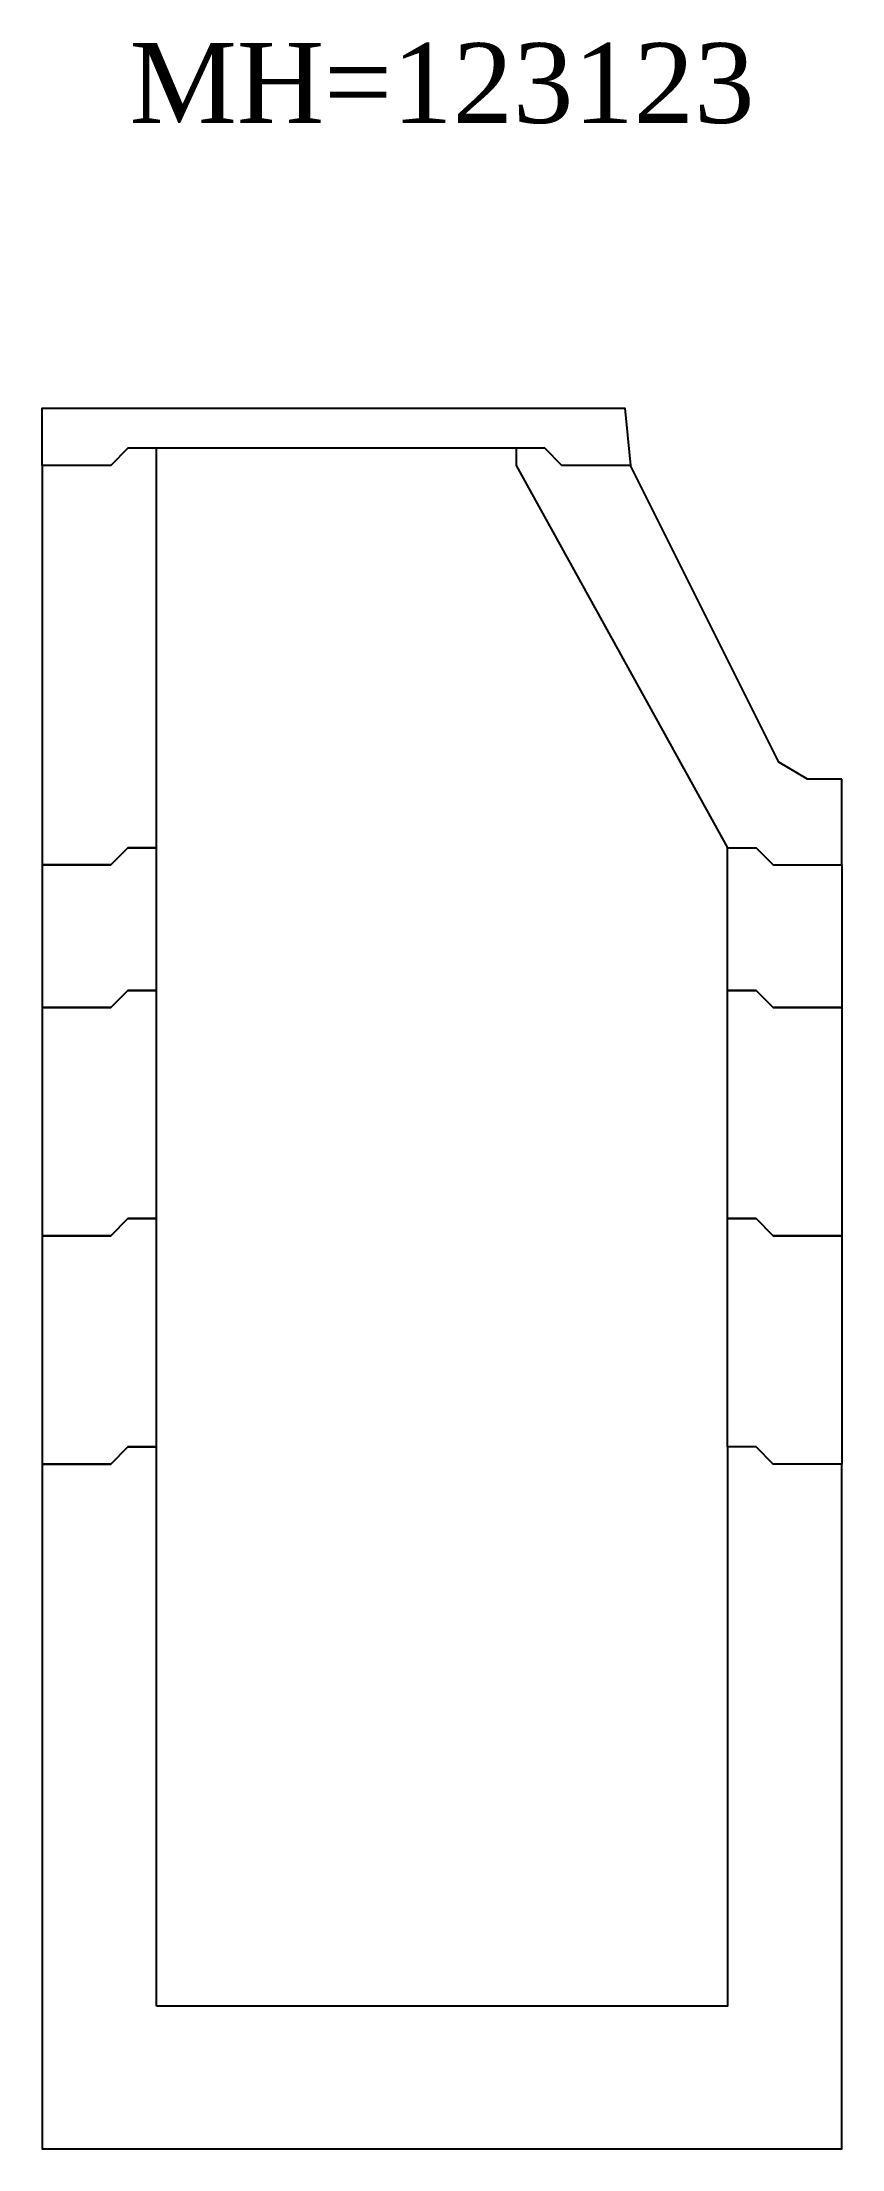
# Model space of a CAD drawing. Header units: millimetres. Extents: x -0.7 to 0.7, y 0 to 3.69.
import ezdxf
from ezdxf.enums import TextEntityAlignment as Align

# ---------------------------------------------------------------- set-up
doc = ezdxf.new("R2010")
doc.units = ezdxf.units.MM
doc.styles.add('custom', font='times.ttf', dxfattribs={"width": 0.8})

# ---------------------------------------------------------------- blocks, each defined once
blk = doc.blocks.new('temel000')
blk.add_lwpolyline([(-0.5, 0.25), (-0.5, 1.23), (-0.55, 1.23), (-0.58, 1.2), (-0.7, 1.2), (-0.7, 0), (0.7, 0), (0.7, 1.2), (0.58, 1.2), (0.55, 1.23), (0.5, 1.23), (0.5, 0.25), (-0.5, 0.25)])
blk = doc.blocks.new('B0.4')
for points in [[(-0.7, 0.4), (-0.7, 0), (-0.58, 0), (-0.55, 0.03), (-0.5, 0.03), (-0.5, 0.43), (-0.55, 0.43), (-0.58, 0.4), (-0.7, 0.4)], [(0.7, 0.4), (0.7, 0), (0.58, 0), (0.55, 0.03), (0.5, 0.03), (0.5, 0.43), (0.55, 0.43), (0.58, 0.4), (0.7, 0.4)]]:
    blk.add_lwpolyline(points)
blk = doc.blocks.new('B0.25')
for points in [[(-0.7, 0.25), (-0.7, 0), (-0.58, 0), (-0.55, 0.03), (-0.5, 0.03), (-0.5, 0.28), (-0.55, 0.28), (-0.58, 0.25), (-0.7, 0.25)], [(0.7, 0.25), (0.7, 0), (0.58, 0), (0.55, 0.03), (0.5, 0.03), (0.5, 0.28), (0.55, 0.28), (0.58, 0.25), (0.7, 0.25)]]:
    blk.add_lwpolyline(points)
blk = doc.blocks.new('konik1000')
for points in [[(-0.7, 0.7), (-0.7, 0), (-0.58, 0), (-0.55, 0.03), (-0.5, 0.03), (-0.5, 0.73), (-0.55, 0.73), (-0.58, 0.7), (-0.7, 0.7)], [(0.7, 0.15), (0.64, 0.15), (0.59, 0.18), (0.33, 0.7), (0.21, 0.7), (0.18, 0.73), (0.13, 0.73), (0.13, 0.7), (0.5, 0.03), (0.55, 0.03), (0.58, 0), (0.7, 0), (0.7, 0.15)]]:
    blk.add_lwpolyline(points)
blk = doc.blocks.new('kapak')
blk.add_lwpolyline([(0.33, 0), (0.21, 0), (0.18, 0.03), (-0.55, 0.03), (-0.58, 0), (-0.7, 0), (-0.7, 0.1), (0.32, 0.1), (0.33, 0)])

msp = doc.modelspace()

# ---------------------------------------------------------------- block references
for name, p in [('kapak', (0, 2.95)), ('konik1000', (0, 2.25)), ('B0.25', (0, 2)), ('B0.4', (0, 1.6)), ('B0.4', (0, 1.2)), ('temel000', (0, 0))]:
    msp.add_blockref(name, p)

# ---------------------------------------------------------------- texts
at = {"style": 'custom'}
msp.add_text('MH=123123', height=0.14, dxfattribs=at).set_placement((0, 3.55), align=Align.CENTER)

doc.saveas('drawing.dxf')
